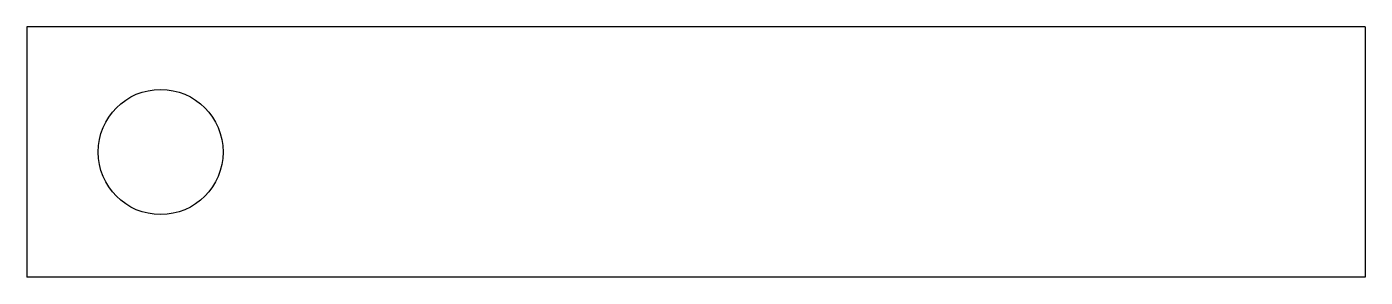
# Model space of a CAD drawing. Extents: x -37.5 to 37.5, y -7 to 7.
import ezdxf

# ---------------------------------------------------------------- set-up
doc = ezdxf.new("R2010")
doc.units = 0
doc.header["$MEASUREMENT"] = 0
doc.layers.add('MODELSKETCH_VISIBLE', color=7, linetype='CONTINUOUS')

msp = doc.modelspace()

# ---------------------------------------------------------------- linework, layer by layer
at = {"layer": 'MODELSKETCH_VISIBLE'}
for p, q in [((37.5, 7), (-37.5, 7)), ((-37.5, 7), (-37.5, -7)), ((37.5, 7), (37.5, -7)), ((37.5, -7), (-37.5, -7))]:
    msp.add_line(p, q, dxfattribs=at)
msp.add_circle((-30, 0), 3.5, dxfattribs=at)

doc.saveas('drawing.dxf')
